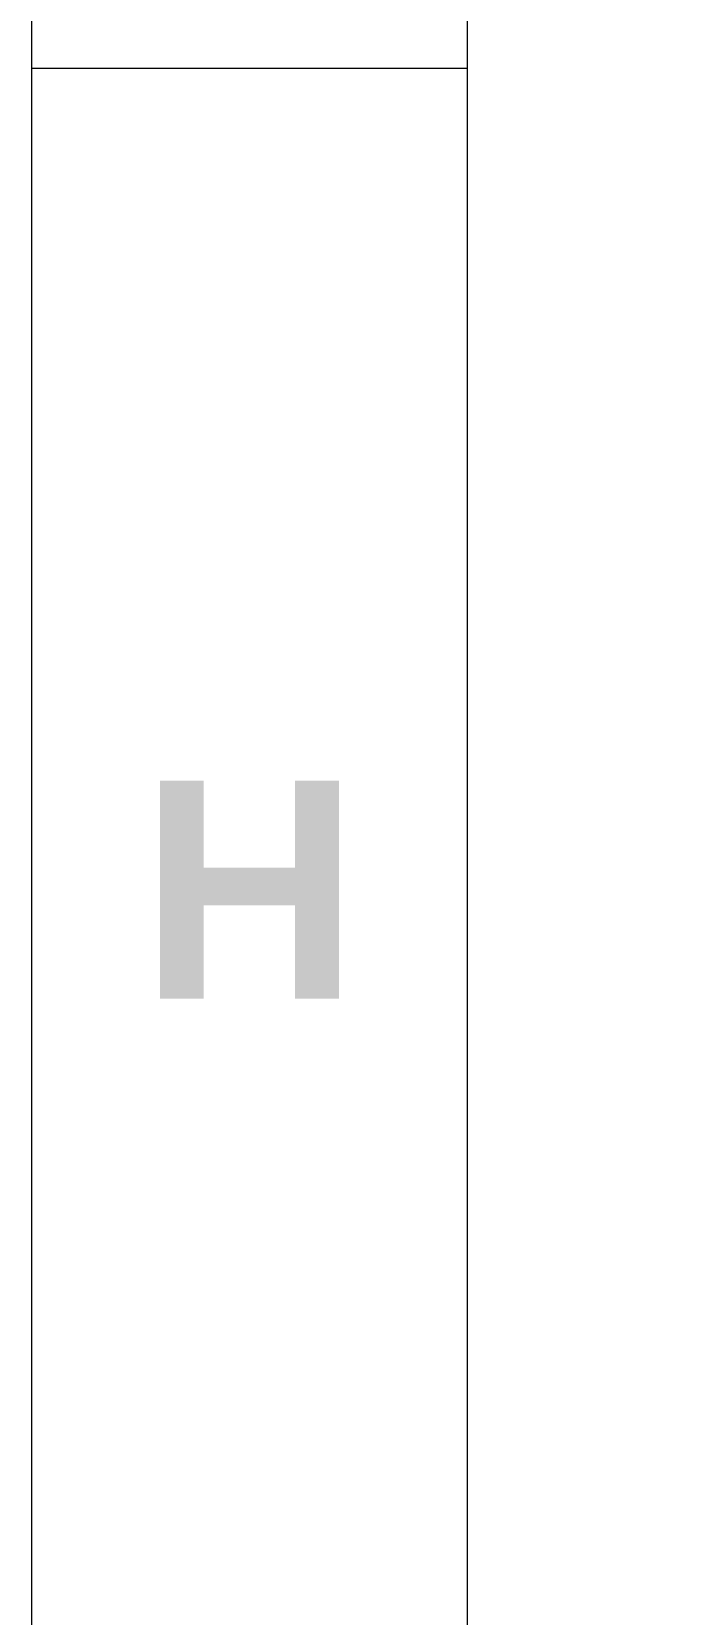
# Model space of a CAD drawing. Header units: inches. Extents: x -250485 to 735580, y -140410 to 288049.
# Drawn here: x 22078.7 to 22203.7, y 21169.4 to 21470.8 of the extents above; entities that cross this region are included whole.
import ezdxf

# ---------------------------------------------------------------- set-up
doc = ezdxf.new("R2010")
doc.units = ezdxf.units.IN
doc.header["$MEASUREMENT"] = 0
for name, color, linetype, lineweight in [('Inline', 7, 'Continuous', 0), ('Outline', 7, 'Continuous', 0), ('Scale', 7, 'Continuous', 0), ('Scale_Text', 7, 'Continuous', 0), ('Titelblk', 7, 'Continuous', 25), ('TITLE', 7, 'Continuous', 20)]:
    doc.layers.add(name, color=color, linetype=linetype, lineweight=lineweight)
doc.styles.get("Standard").update_dxf_attribs({"font": 'arialbd.ttf', "height": 24})

# ---------------------------------------------------------------- blocks, each defined once
blk = doc.blocks.new('PAGE')
at = {"layer": 'Inline', "color": 252, "lineweight": 15}
blk.add_lwpolyline([(178051640.629, 22656441.108), (178051640.629, 22657235.787), (178050505.364, 22657235.787), (178050505.364, 22656441.108)], close=True, dxfattribs=at)
at = {"layer": 'Outline', "color": 252, "lineweight": 15}
blk.add_lwpolyline([(178050483.418, 22657252.657), (178050483.418, 22656424.238)], dxfattribs=at)
at = {"layer": 'Scale', "color": 252, "lineweight": 9}
blk.add_line((178050483.418, 22656672.884), (178050505.364, 22656672.884), dxfattribs=at)
at = {"layer": 'Scale_Text', "color": 252, "lineweight": 13, "insert": (178050494.391, 22656631.493), "char_height": 10.973, "width": 8.36026, "attachment_point": 5}
blk.add_mtext('H', dxfattribs=at)
blk = doc.blocks.new('Title')
at = {"layer": 'Titelblk', "color": 3, "linetype": 'Continuous', "lineweight": 0, "xscale": 3.014611567961765, "yscale": 3.014611567959946, "zscale": 3.014611567966516}
blk.add_blockref('PAGE', (-536855255.83, -68388223.96), dxfattribs=at)

msp = doc.modelspace()

# ---------------------------------------------------------------- block references
at = {"layer": 'TITLE', "xscale": 1.253909077960998, "yscale": 1.253909077960998, "zscale": 1.253909067584736}
msp.add_blockref('Title', (150239.29, 130749.32), dxfattribs=at)

doc.saveas('drawing.dxf')
